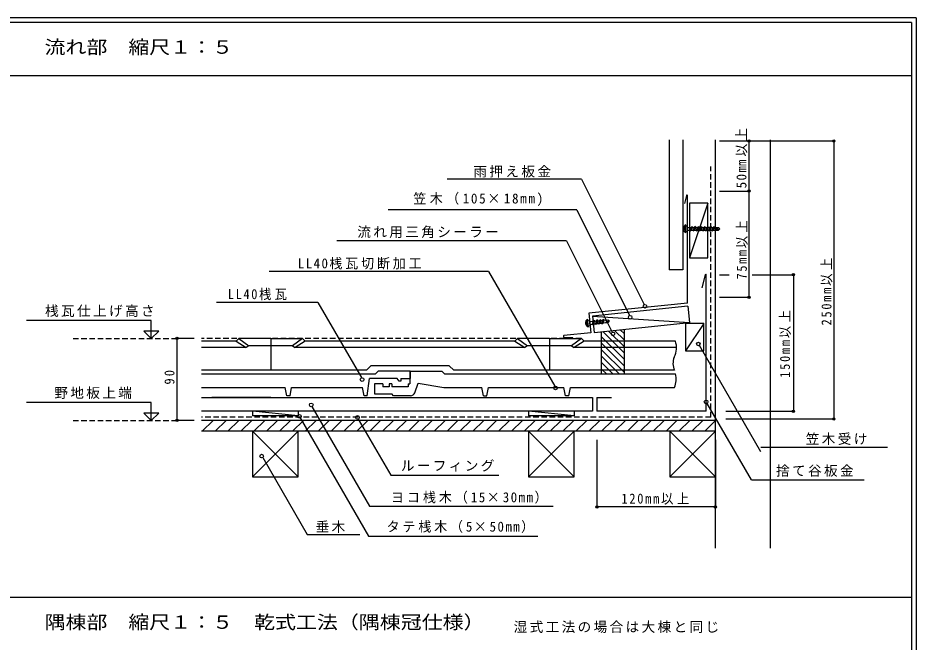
# Model space of a CAD drawing. Units: millimetres, scale not verified, with parts at other scales. Extents: x -2807 to 8, y -1606 to 2357.
# Drawn here: x -1388 to -8, y -675 to 284 of the extents above; entities that cross this region are included whole.
import ezdxf
from ezdxf.enums import TextEntityAlignment as Align

# ---------------------------------------------------------------- set-up
doc = ezdxf.new("R2010")
doc.units = ezdxf.units.MM
doc.header["$LTSCALE"] = 7
doc.header["$PDMODE"] = 32
doc.header["$PDSIZE"] = 3.5
doc.linetypes.add('DASHED1', pattern=[1.8, 1.2, -0.6])
for name, color, linetype in [('3-0', 7, 'Continuous'), ('3-2', 4, 'Continuous'), ('3-3', 6, 'Continuous'), ('3-4', 7, 'Continuous'), ('3-6', 7, 'Continuous'), ('3-9', 7, 'Continuous'), ('3-A', 7, 'Continuous'), ('3-B', 2, 'Continuous'), ('3-C', 7, 'Continuous'), ('3-D', 7, 'Continuous'), ('3-E', 7, 'Continuous'), ('3-F', 7, 'Continuous'), ('4-0', 7, 'Continuous'), ('4-7', 2, 'Continuous')]:
    doc.layers.add(name, color=color, linetype=linetype)
doc.styles.add('ＭＳ ゴシック', font='')
doc.styles.get('ＭＳ ゴシック').set_extended_font_data('MS Gothic')

msp = doc.modelspace()

# ---------------------------------------------------------------- linework, layer by layer
at = {"layer": '3-0'}
for q in [(-2793.581, 284.064), (-7.582, -1605.936)]:
    msp.add_line((-7.582, 284.064), q, dxfattribs=at)
at = {"layer": '3-0', "color": 2}
for q in [(-2786.582, 277.064), (-14.582, -1598.936)]:
    msp.add_line((-14.582, 277.064), q, dxfattribs=at)
at = {"layer": '3-0', "color": 4}
for p, q in [((-14.582, 194.858), (-2786.582, 194.858)), ((-14.582, -606.784), (-2786.582, -606.784))]:
    msp.add_line(p, q, dxfattribs=at)
at = {"layer": '3-0', "linetype": 'DASHED1'}
msp.add_line((-521.867, -208.477), (-1105.707, -208.477), dxfattribs=at)
at = {"layer": '3-2'}
msp.add_line((-999.3, -299.492), (-1089.54, -299.492), dxfattribs=at)
at = {"layer": '3-2', "color": 7}
for centre in [(-424.101, -159.076), (-446.87, -175.85), (-473.211, -201.46), (-342.073, -217.055), (-858.737, -271.711), (-561.589, -284.486), (-330.128, -306.048)]:
    msp.add_circle(centre, 2.8, dxfattribs=at)
at = {"layer": '3-3'}
for p, q in [((-360.504, 11.04), (-363.148, -1.218)), ((-359.02, -154.095), (-359.02, 11.04)), ((-331.48, -110.69), (-336.915, -130.975)), ((-329.882, -320.477), (-329.882, -110.477)), ((-359.02, -154.095), (-510.54, -169.867)), ((-510.54, -169.867), (-507.433, -199.727)), ((-507.433, -199.727), (-548.71, -204.024)), ((-535.005, -207.531), (-548.412, -206.947)), ((-497.882, -299.477), (-497.882, -320.477)), ((-497.882, -299.477), (-475.572, -299.477)), ((-329.882, -320.477), (-497.882, -320.477))]:
    msp.add_line(p, q, dxfattribs=at)
at = {"layer": '3-3', "color": 7}
for centre in [(-937.02, -310.602), (-955.195, -328.251), (-865.885, -329.92), (-1013.208, -389.385)]:
    msp.add_circle(centre, 2.8, dxfattribs=at)
at = {"layer": '3-3'}
for centre, radius, start, end in [((-359.761, 10.958), 0.747, 6.35045, 173.651), ((-330.66, -110.733), 0.82, 18.22255, 176.96718), ((-547.88, -205.416), 1.621, 120.82059, 250.8298)]:
    msp.add_arc(centre, radius, start, end, dxfattribs=at)
at = {"layer": '3-4', "color": 4}
for p, q in [((-490.821, -263.054), (-490.821, -198.278)), ((-455.82, -263.054), (-455.82, -194.634))]:
    msp.add_line(p, q, dxfattribs=at)
at = {"layer": '3-4'}
for points in [[(-935.831, -313.137), (-847.515, -466.105), (-565.167, -466.105)], [(-954.007, -330.786), (-849.094, -512.5), (-588.754, -512.5)], [(-864.696, -332.455), (-814.823, -418.839), (-648.475, -418.839)], [(-1011.336, -391.366), (-942.998, -509.731), (-862.386, -509.731)]]:
    msp.add_lwpolyline(points, dxfattribs=at)
at = {"layer": '3-6', "linetype": 'DASHED1'}
for p, q in [((-365.279, -41.219), (-363.36, -41.219)), ((-365.278, -38.531), (-363.36, -38.531)), ((-363.36, -38.531), (-363.36, -41.219)), ((-362.526, -39.876), (-362.524, -35.256)), ((-362.526, -39.876), (-362.526, -44.462)), ((-515.644, -184.003), (-513.735, -183.812)), ((-515.376, -186.678), (-513.467, -186.486)), ((-513.735, -183.812), (-513.467, -186.486)), ((-512.771, -185.066), (-513.23, -180.468)), ((-512.771, -185.066), (-512.313, -189.63))]:
    msp.add_line(p, q, dxfattribs=at)
at = {"layer": '3-6'}
for p, q in [((-362.524, -35.256), (-359.183, -35.256)), ((-361.505, -45.827), (-361.503, -33.926)), ((-359.183, -35.256), (-359.184, -44.463)), ((-351.485, -36.436), (-354.677, -43.367)), ((-351.485, -36.436), (-353.195, -37.778)), ((-350.994, -37.778), (-348.37, -37.779)), ((-346.66, -36.438), (-349.851, -43.369)), ((-346.66, -36.438), (-348.37, -37.779)), ((-346.169, -37.78), (-343.545, -37.78)), ((-341.835, -36.439), (-345.026, -43.37)), ((-341.835, -36.439), (-343.545, -37.78)), ((-341.344, -37.781), (-338.72, -37.781)), ((-337.01, -36.44), (-340.201, -43.371)), ((-337.01, -36.44), (-338.72, -37.781)), ((-336.519, -37.781), (-333.894, -37.782)), ((-332.185, -36.441), (-335.376, -43.372)), ((-332.185, -36.441), (-333.894, -37.782)), ((-331.694, -37.783), (-329.069, -37.783)), ((-327.36, -36.442), (-330.55, -43.373)), ((-327.36, -36.442), (-329.069, -37.783)), ((-326.869, -37.784), (-324.244, -37.785)), ((-322.534, -36.443), (-325.725, -43.375)), ((-322.534, -36.443), (-324.244, -37.784)), ((-322.044, -37.785), (-319.419, -37.786)), ((-317.71, -36.445), (-320.9, -43.376)), ((-317.71, -36.445), (-319.419, -37.785)), ((-317.219, -37.786), (-311.221, -37.788)), ((-311.222, -41.988), (-309.007, -39.888)), ((-311.221, -37.788), (-309.007, -39.888)), ((-359.184, -44.463), (-362.526, -44.462)), ((-354.677, -43.367), (-352.928, -41.978)), ((-352.928, -41.978), (-350.303, -41.978)), ((-349.851, -43.369), (-348.102, -41.979)), ((-348.102, -41.979), (-345.478, -41.979)), ((-345.026, -43.37), (-343.277, -41.98)), ((-343.277, -41.98), (-340.653, -41.981)), ((-340.201, -43.371), (-338.452, -41.981)), ((-338.452, -41.981), (-335.828, -41.982)), ((-335.376, -43.372), (-333.627, -41.982)), ((-333.627, -41.982), (-331.003, -41.983)), ((-330.55, -43.373), (-328.802, -41.984)), ((-328.802, -41.984), (-326.178, -41.984)), ((-325.725, -43.375), (-323.977, -41.985)), ((-323.977, -41.985), (-321.352, -41.985)), ((-320.901, -43.376), (-319.152, -41.986)), ((-319.152, -41.986), (-311.222, -41.988)), ((-511.16, -190.886), (-512.348, -179.044)), ((-487.726, -179.097), (-490.208, -186.313)), ((-487.726, -179.097), (-489.293, -180.603)), ((-513.23, -180.468), (-509.906, -180.135)), ((-508.987, -189.297), (-512.313, -189.63)), ((-509.906, -180.135), (-508.987, -189.297)), ((-502.129, -180.541), (-504.611, -187.756)), ((-504.611, -187.756), (-503.01, -186.198)), ((-502.129, -180.541), (-503.696, -182.046)), ((-503.01, -186.198), (-500.399, -185.937)), ((-501.506, -181.827), (-498.895, -181.565)), ((-497.328, -180.06), (-499.81, -187.275)), ((-499.81, -187.275), (-498.209, -185.717)), ((-497.328, -180.06), (-498.895, -181.565)), ((-498.209, -185.717), (-495.598, -185.456)), ((-496.705, -181.346), (-494.094, -181.084)), ((-492.527, -179.579), (-495.009, -186.794)), ((-495.009, -186.794), (-493.408, -185.236)), ((-492.527, -179.579), (-494.094, -181.084)), ((-493.408, -185.236), (-490.797, -184.975)), ((-491.904, -180.864), (-489.293, -180.603)), ((-490.208, -186.313), (-488.607, -184.756)), ((-488.607, -184.756), (-480.717, -183.965)), ((-487.103, -180.383), (-481.135, -179.785)), ((-481.135, -179.785), (-478.723, -181.654)), ((-480.717, -183.965), (-478.723, -181.654))]:
    msp.add_line(p, q, dxfattribs=at)
for points in [[(-359.35, -37.777), (-353.195, -37.778), (-355.128, -41.977)], [(-351.485, -36.436), (-350.994, -37.778), (-352.928, -41.978)], [(-348.37, -37.779), (-350.303, -41.978), (-349.851, -43.369)], [(-346.66, -36.438), (-346.169, -37.78), (-348.102, -41.979)], [(-343.545, -37.78), (-345.478, -41.979), (-345.026, -43.37)], [(-341.835, -36.439), (-341.344, -37.781), (-343.277, -41.98)], [(-338.72, -37.781), (-340.653, -41.981), (-340.201, -43.371)], [(-337.01, -36.44), (-336.519, -37.781), (-338.452, -41.981)], [(-333.894, -37.782), (-335.828, -41.982), (-335.376, -43.372)], [(-332.185, -36.441), (-331.694, -37.783), (-333.627, -41.982)], [(-329.069, -37.783), (-331.003, -41.983), (-330.55, -43.373)], [(-327.36, -36.442), (-326.869, -37.784), (-328.802, -41.984)], [(-324.244, -37.785), (-326.178, -41.984), (-325.725, -43.375)], [(-322.534, -36.443), (-322.044, -37.785), (-323.977, -41.985)], [(-319.419, -37.786), (-321.352, -41.985), (-320.901, -43.376)], [(-317.71, -36.445), (-317.219, -37.786), (-319.152, -41.986)], [(-359.35, -41.976), (-355.128, -41.977), (-354.677, -43.367)], [(-487.726, -179.097), (-487.103, -180.383), (-488.607, -184.756)], [(-509.82, -182.66), (-503.696, -182.046), (-505.201, -186.418)], [(-509.401, -186.839), (-505.201, -186.418), (-504.611, -187.756)], [(-502.129, -180.541), (-501.506, -181.827), (-503.01, -186.198)], [(-498.895, -181.565), (-500.399, -185.937), (-499.81, -187.275)], [(-497.328, -180.06), (-496.705, -181.346), (-498.209, -185.717)], [(-494.094, -181.084), (-495.598, -185.456), (-495.009, -186.794)], [(-492.527, -179.579), (-491.904, -180.864), (-493.408, -185.236)], [(-489.293, -180.603), (-490.797, -184.975), (-490.208, -186.313)]]:
    msp.add_lwpolyline(points, dxfattribs=at)
for centre, radius, start, end in [((-358.94, -39.877), 6.48, 113.30402, 246.67163), ((-310.409, -35.512), 5.136, 207.12019, 276.76671), ((-312.673, -42.328), 2.009, 84.69449, 168.05658), ((-509.203, -184.709), 6.48, 119.03935, 252.40697), ((-480.555, -177.44), 5.136, 212.85553, 282.50204), ((-482.126, -184.448), 2.009, 90.42982, 173.79192)]:
    msp.add_arc(centre, radius, start, end, dxfattribs=at)
at = {"layer": '3-9'}
for p, q in [((-264.471, 95.041), (-264.471, -145.185)), ((-133.881, 95.041), (-133.881, -332.141)), ((-309.454, 18.041), (-264.471, 18.041)), ((-309.454, -110.69), (-294.491, -110.69)), ((-259.577, -110.69), (-196.106, -110.69)), ((-196.106, -110.69), (-196.106, -320.477)), ((-309.454, -145.185), (-264.471, -145.185)), ((-1182.699, -181.047), (-1374.71, -181.047)), ((-1182.699, -208.477), (-1182.699, -181.047)), ((-1171.42, -197.198), (-1193.978, -197.198)), ((-1116.748, -208.477), (-1143.463, -208.477)), ((-1182.699, -307.047), (-1374.71, -307.047)), ((-1182.699, -334.477), (-1182.699, -307.047)), ((-1171.42, -323.198), (-1193.978, -323.198)), ((-300.097, -320.477), (-196.106, -320.477)), ((-1116.748, -334.477), (-1143.463, -334.477)), ((-300.097, -332.141), (-133.881, -332.141)), ((-497.882, -364.566), (-497.882, -467.568)), ((-315.882, -364.566), (-315.882, -467.568)), ((-315.882, -467.568), (-497.882, -467.568))]:
    msp.add_line(p, q, dxfattribs=at)
for points in [[(-1171.42, -197.198), (-1182.699, -208.477), (-1193.978, -197.198)], [(-1171.42, -323.198), (-1182.699, -334.477), (-1193.978, -323.198)]]:
    msp.add_lwpolyline(points, dxfattribs=at)
for p in [(-264.471, 18.041), (-196.106, -110.69), (-264.471, -145.185), (-196.106, -320.477), (-133.881, -332.141), (-497.882, -467.568), (-315.882, -467.568)]:
    msp.add_point(p, dxfattribs=at)
at = {"layer": '3-A'}
for p, q in [((-521.582, 36.228), (-727.95, 36.228)), ((-521.582, 36.228), (-425.213, -156.506)), ((-529.07, -11.106), (-818.515, -11.106)), ((-529.07, -11.106), (-447.983, -173.28)), ((-544.549, -58.44), (-897.406, -58.44)), ((-544.549, -58.44), (-474.323, -198.891)), ((-664.587, -105.774), (-1001.82, -105.774)), ((-664.587, -105.774), (-562.85, -281.986)), ((-926.708, -153.108), (-1082.307, -153.108)), ((-926.708, -153.108), (-859.476, -269.56)), ((-246.26, -382.691), (-340.538, -219.397)), ((-260.643, -426.084), (-328.593, -308.39)), ((-246.26, -375.691), (-51.448, -375.691)), ((-260.643, -426.084), (-87.085, -426.084))]:
    msp.add_line(p, q, dxfattribs=at)
at = {"layer": '3-C'}
for p, q in [((-1052.466, -212.691), (-1105.707, -212.691)), ((-1052.466, -212.691), (-1037.022, -222.491)), ((-1048.266, -208.492), (-1032.866, -219.692)), ((-1032.866, -219.692), (-1037.022, -222.491)), ((-999.266, -219.692), (-1032.866, -219.692)), ((-999.267, -208.492), (-999.267, -257.491)), ((-965.667, -219.692), (-999.267, -219.692)), ((-999.266, -208.492), (-999.266, -257.491)), ((-950.267, -208.492), (-965.667, -219.692)), ((-965.667, -219.692), (-961.51, -222.491)), ((-946.066, -212.691), (-961.51, -222.491)), ((-624.067, -212.691), (-946.066, -212.691)), ((-619.867, -208.492), (-624.067, -212.691)), ((-624.067, -212.691), (-608.623, -222.491)), ((-570.866, -208.492), (-619.867, -208.492)), ((-619.867, -208.492), (-604.467, -219.692)), ((-604.467, -219.692), (-608.623, -222.491)), ((-570.866, -219.692), (-604.467, -219.692)), ((-570.867, -208.492), (-570.867, -257.491)), ((-537.267, -219.692), (-570.867, -219.692)), ((-570.866, -208.492), (-570.866, -257.491)), ((-521.867, -208.492), (-537.267, -219.692)), ((-537.267, -219.692), (-533.111, -222.491)), ((-517.667, -212.691), (-533.111, -222.491)), ((-377.418, -212.691), (-517.667, -212.691)), ((-1037.022, -222.491), (-1105.707, -222.491)), ((-608.623, -222.491), (-961.51, -222.491)), ((-375.665, -222.491), (-533.111, -222.491)), ((-999.266, -257.491), (-1105.707, -257.491)), ((-852.267, -257.491), (-999.267, -257.491)), ((-852.267, -257.491), (-845.266, -250.491)), ((-570.866, -257.491), (-717.866, -257.491)), ((-378.705, -257.491), (-570.867, -257.491))]:
    msp.add_line(p, q, dxfattribs=at)
at = {"layer": '3-C', "color": 2}
for p, q in [((-785.206, -258.854), (-736.206, -258.854)), ((-785.206, -258.854), (-785.206, -278.454)), ((-785.136, -258.854), (-785.136, -270.053)), ((-736.206, -258.854), (-732.007, -263.054)), ((-1105.707, -263.054), (-838.336, -263.054)), ((-850.936, -296.653), (-847.612, -270.053)), ((-804.736, -270.053), (-847.612, -270.053)), ((-799.136, -270.053), (-785.136, -270.053)), ((-732.007, -263.054), (-376.967, -263.054)), ((-1105.707, -284.054), (-976.936, -284.054)), ((-974.486, -296.653), (-976.936, -284.054)), ((-839.806, -278.454), (-839.806, -293.853)), ((-827.206, -278.454), (-839.806, -278.454)), ((-827.206, -278.454), (-827.206, -282.654)), ((-817.406, -282.654), (-827.206, -282.654)), ((-817.406, -278.454), (-817.406, -282.654)), ((-813.207, -278.454), (-817.406, -278.454)), ((-813.207, -278.454), (-813.207, -282.654)), ((-788.007, -282.654), (-813.207, -282.654)), ((-788.007, -278.454), (-785.206, -278.454)), ((-788.007, -278.454), (-788.007, -282.654)), ((-777.948, -292.008), (-772.606, -277.054)), ((-772.606, -277.054), (-733.406, -284.054)), ((-733.406, -284.054), (-674.607, -284.054)), ((-672.157, -296.653), (-674.607, -284.054)), ((-667.257, -296.653), (-664.807, -284.054)), ((-664.807, -284.054), (-548.607, -284.054)), ((-546.157, -296.653), (-548.607, -284.054)), ((-541.257, -296.653), (-538.807, -284.054)), ((-538.807, -284.054), (-378.705, -284.054)), ((-969.586, -296.653), (-974.486, -296.653)), ((-839.806, -293.853), (-813.207, -293.853)), ((-810.406, -296.653), (-813.207, -293.853)), ((-784.539, -296.653), (-810.406, -296.653)), ((-672.157, -296.653), (-667.257, -296.653)), ((-541.257, -296.653), (-546.157, -296.653))]:
    msp.add_line(p, q, dxfattribs=at)
at = {"layer": '3-C'}
for points in [[(-999.266, -208.492), (-1048.266, -208.492), (-1052.466, -212.691)], [(-999.267, -208.492), (-950.267, -208.492), (-946.066, -212.691)], [(-570.867, -208.492), (-521.867, -208.492), (-517.667, -212.691)], [(-717.866, -257.491), (-724.867, -250.491), (-845.266, -250.491)]]:
    msp.add_lwpolyline(points, dxfattribs=at)
at = {"layer": '3-C', "color": 2}
for points in [[(-785.136, -258.854), (-834.136, -258.854), (-838.336, -263.054)], [(-799.136, -270.053), (-799.136, -274.254), (-801.936, -274.254), (-804.736, -270.053)], [(-969.586, -296.653), (-967.136, -284.054), (-858.286, -284.054)], [(-850.936, -296.653), (-855.836, -296.653), (-858.286, -284.054)]]:
    msp.add_lwpolyline(points, dxfattribs=at)
at = {"layer": '3-C'}
for centre, radius, start, end in [((-406.19, -222.898), 30.529, 332.21928, 19.53157), ((-355.904, -246.772), 25.196, 157.494, 205.18083)]:
    msp.add_arc(centre, radius, start, end, dxfattribs=at)
at = {"layer": '3-C', "color": 2}
for centre, radius, start, end in [((-411.446, -270.773), 35.332, 337.9202, 12.61931), ((-784.539, -289.654), 7, 270, 340.34596)]:
    msp.add_arc(centre, radius, start, end, dxfattribs=at)
at = {"layer": '3-D', "color": 4}
for p, q in [((-387.171, 96.512), (-387.171, -103.185)), ((-366.171, 96.512), (-366.171, -103.185)), ((-315.882, -530.866), (-315.882, 96.512)), ((-231.881, 96.512), (-231.881, -530.866)), ((-327.547, -0.67), (-355.546, -84.67)), ((-327.547, -84.67), (-327.547, -42.67)), ((-366.171, -103.185), (-387.171, -103.185)), ((-358.374, -159.155), (-504.583, -174.374)), ((-358.374, -159.155), (-355.765, -184.22)), ((-504.583, -174.374), (-501.974, -199.439)), ((-504.583, -174.374), (-355.765, -184.22)), ((-501.974, -199.439), (-355.765, -184.22)), ((-333.644, -185.378), (-361.644, -227.379)), ((-1105.707, -299.477), (-504.882, -299.477)), ((-504.882, -299.477), (-504.882, -320.477)), ((-504.882, -320.477), (-1105.707, -320.477)), ((-1027.123, -320.477), (-1027.123, -327.477)), ((-957.123, -327.477), (-1027.123, -327.477)), ((-602.923, -320.477), (-602.923, -327.477)), ((-532.923, -327.477), (-602.923, -327.477)), ((-315.882, -334.477), (-1105.707, -334.477)), ((-315.882, -351.277), (-1105.707, -351.277)), ((-957.123, -351.277), (-1027.123, -421.276)), ((-1027.123, -351.277), (-957.123, -421.276)), ((-957.123, -421.276), (-957.123, -351.277)), ((-532.923, -351.277), (-602.923, -421.276)), ((-602.923, -351.277), (-532.923, -421.276)), ((-532.923, -421.276), (-532.923, -351.277)), ((-315.882, -351.277), (-385.882, -421.276)), ((-315.882, -421.276), (-385.882, -351.277))]:
    msp.add_line(p, q, dxfattribs=at)
at = {"layer": '3-D', "color": 6, "linetype": 'DASHED1'}
for q in [(-322.882, 55.968), (-1105.707, -329.649)]:
    msp.add_line((-322.882, -329.649), q, dxfattribs=at)
at = {"layer": '3-D', "color": 4}
for points in [[(-327.547, -42.67), (-327.547, -0.67), (-355.546, -0.67), (-355.546, -42.67)], [(-355.546, -42.67), (-355.546, -84.67), (-327.547, -84.67)], [(-957.123, -320.477), (-957.123, -327.477), (-1027.123, -320.477)], [(-532.923, -320.477), (-532.923, -327.477), (-602.923, -320.477)], [(-1027.123, -351.277), (-1027.123, -421.276), (-957.123, -421.276)], [(-602.923, -351.277), (-602.923, -421.276), (-532.923, -421.276)], [(-385.882, -351.277), (-385.882, -421.276), (-315.882, -421.276)]]:
    msp.add_lwpolyline(points, dxfattribs=at)
msp.add_lwpolyline([(-333.644, -227.379), (-333.644, -185.378), (-361.644, -185.378), (-361.644, -227.379)], close=True, dxfattribs=at)
at = {"layer": '3-E', "linetype": 'DASHED1'}
for p, q in [((-1302.92, -208.477), (-1143.463, -208.477)), ((-1302.92, -334.477), (-1143.463, -334.477))]:
    msp.add_line(p, q, dxfattribs=at)
at = {"layer": '3-E'}
msp.add_line((-1143.463, -208.477), (-1143.463, -334.476), dxfattribs=at)
for p in [(-1143.463, -208.477), (-1143.463, -334.476)]:
    msp.add_point(p, dxfattribs=at)
at = {"layer": '3-F'}
for p, q in [((-455.82, -241.098), (-490.821, -206.098)), ((-455.82, -231.198), (-488.937, -198.082)), ((-455.82, -221.299), (-479.971, -197.148)), ((-455.82, -211.399), (-471.005, -196.215)), ((-455.82, -201.5), (-462.039, -195.282)), ((-455.82, -250.997), (-490.821, -215.998)), ((-455.82, -260.897), (-490.821, -225.897)), ((-463.564, -263.054), (-490.821, -235.796)), ((-473.463, -263.054), (-490.821, -245.695)), ((-483.362, -263.054), (-490.821, -255.595)), ((-1104.499, -351.277), (-1087.699, -334.477)), ((-1084.701, -351.277), (-1067.9, -334.477)), ((-1064.901, -351.277), (-1048.101, -334.477)), ((-1045.102, -351.277), (-1028.302, -334.477)), ((-1025.303, -351.277), (-1008.503, -334.477)), ((-1005.504, -351.277), (-988.704, -334.477)), ((-985.705, -351.277), (-968.905, -334.477)), ((-965.905, -351.277), (-949.106, -334.477)), ((-946.106, -351.277), (-929.307, -334.477)), ((-926.307, -351.277), (-909.508, -334.477)), ((-906.508, -351.277), (-889.709, -334.477)), ((-886.709, -351.277), (-869.91, -334.477)), ((-866.911, -351.277), (-850.111, -334.477)), ((-847.111, -351.277), (-830.312, -334.477)), ((-827.312, -351.277), (-810.512, -334.477)), ((-807.513, -351.277), (-790.713, -334.477)), ((-787.714, -351.277), (-770.914, -334.477)), ((-767.915, -351.277), (-751.115, -334.477)), ((-748.117, -351.277), (-731.316, -334.477)), ((-728.317, -351.277), (-711.517, -334.477)), ((-708.518, -351.277), (-691.718, -334.477)), ((-688.719, -351.277), (-671.919, -334.477)), ((-668.92, -351.277), (-652.12, -334.477)), ((-649.121, -351.277), (-632.321, -334.477)), ((-629.322, -351.277), (-612.522, -334.477)), ((-609.523, -351.277), (-592.723, -334.477)), ((-589.724, -351.277), (-572.924, -334.477)), ((-569.925, -351.277), (-553.125, -334.477)), ((-550.126, -351.277), (-533.326, -334.477)), ((-530.327, -351.277), (-513.527, -334.477)), ((-510.528, -351.277), (-493.728, -334.477)), ((-490.729, -351.277), (-473.928, -334.477)), ((-470.93, -351.277), (-454.129, -334.477)), ((-451.131, -351.277), (-434.33, -334.477)), ((-431.332, -351.277), (-414.531, -334.477)), ((-411.533, -351.277), (-394.732, -334.477)), ((-391.734, -351.277), (-374.933, -334.477)), ((-371.934, -351.277), (-355.135, -334.477)), ((-352.135, -351.277), (-335.335, -334.477)), ((-332.336, -351.277), (-315.536, -334.477))]:
    msp.add_line(p, q, dxfattribs=at)
at = {"layer": '4-0'}
msp.add_line((-309.454, 95.041), (-133.881, 95.041), dxfattribs=at)
for p in [(-264.471, 95.041), (-133.881, 95.041)]:
    msp.add_point(p, dxfattribs=at)

# ---------------------------------------------------------------- texts
at = {"layer": '3-B', "style": 'ＭＳ ゴシック', "width": 1.15}
for s, p in [('流れ部  縮尺１：５', (-1346.808, 222.858)), ('隅棟部  縮尺１：５\u3000乾式工法（隅棟冠仕様）', (-1346.807, -660.991))]:
    msp.add_text(s, height=20.53, dxfattribs=at).set_placement(p, align=Align.BOTTOM_LEFT)
at = {"layer": '3-B', "char_height": 15.4, "attachment_point": 7, "rotation": 90, "style": 'ＭＳ ゴシック'}
for s, insert in [('\\T1.27;\\W0.9;75mm以上', (-265.872, -117.822)), ('\\T1.29;\\W0.9;250mm以上', (-135.823, -188.539)), ('\\T1.29;\\W0.9;150mm以上', (-199.606, -268.958))]:
    msp.add_mtext(s, dxfattribs=dict(at, insert=insert))
at = {"layer": '3-B', "char_height": 15.4, "attachment_point": 7, "style": 'ＭＳ ゴシック'}
for s, insert in [('\\T1.27;\\W0.9;LL40桟瓦', (-1065.071, -149.783)), ('\\T1.17;ルーフィング', (-799.354, -413.363)), ('\\T1.23;\\W0.95;ヨコ桟木（15×30mm）', (-814.442, -462.339)), ('\\T1.29;\\W0.9;120mm以上', (-460.258, -464.068)), ('\\T1.17;垂木', (-930.297, -507.306)), ('\\T1.22;\\W0.95;タテ桟木（5×50mm）', (-821.083, -507.398))]:
    msp.add_mtext(s, dxfattribs=dict(at, insert=insert))
at = {"layer": '3-C', "color": 2, "char_height": 15.4, "attachment_point": 7, "style": 'ＭＳ ゴシック'}
for s, insert in [('\\T1.17;雨押え板金', (-687.753, 38.742)), ('\\T1.27;\\W0.95;笠木（105×18mm)', (-780.221, -5.191)), ('\\T1.17;流れ用三角シーラー', (-866.249, -54.303)), ('\\T1.22;\\W0.95;LL40桟瓦切断加工', (-957.62, -102.653)), ('\\T1.17;桟瓦仕上げ高さ', (-1346.04, -175.49)), ('\\T1.17;野地板上端', (-1331.796, -301.49)), ('\\T1.17;笠木受け', (-177.1, -372.276)), ('\\T1.17;捨て谷板金', (-222.745, -421.144))]:
    msp.add_mtext(s, dxfattribs=dict(at, insert=insert))
at = {"layer": '3-E', "color": 2, "insert": (-1146.962, -279.352), "char_height": 15.4, "attachment_point": 7, "rotation": 90, "style": 'ＭＳ ゴシック'}
msp.add_mtext('\\T1.36;\\W0.9;90', dxfattribs=at)
at = {"layer": '4-0', "color": 2, "insert": (-266.486, 22.185), "char_height": 15.4, "attachment_point": 7, "rotation": 90, "style": 'ＭＳ ゴシック'}
msp.add_mtext('\\T1.22;\\W0.95;50㎜以上', dxfattribs=at)
at = {"layer": '4-7', "insert": (-625.976, -661.332), "char_height": 15.4, "attachment_point": 7, "style": 'ＭＳ ゴシック'}
msp.add_mtext('\\T1.17;湿式工法の場合は大棟と同じ', dxfattribs=at)

doc.saveas('drawing.dxf')
